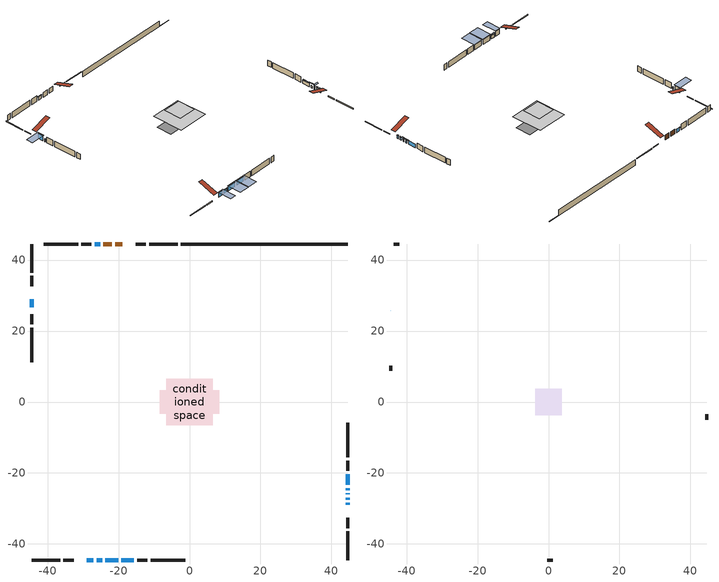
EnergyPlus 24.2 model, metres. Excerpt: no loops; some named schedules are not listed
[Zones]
conditioned space
 floor outside (Floor1 construction): -3.84,-3.84 -3.84,3.84 3.84,3.84 3.84,-3.84 z1.22
 floor adiabatic (AdiabaticFloorConstruction): -6.59,-6.59 -6.59,6.59 6.59,6.59 6.59,-6.59 z1.22
 floor foundation (Slab1 construction): -8.42,-3.32 -8.42,3.32 8.42,3.32 8.42,-3.32 z-1.22
 wall outside (RimJoist1 construction): -3.33,44.54 -11.41,44.54 / -44.54,-44.54 -36.46,-44.54 / -44.54,44.54 -44.54,36.46 / 44.54,-44.54 44.54,-36.46 z1.22:1.52
 wall outside (RimJoist2 construction): -12.34,44.54 -15.17,44.54 / -35.53,-44.54 -32.69,-44.54 / -44.54,35.53 -44.54,32.69 / 44.54,-35.53 44.54,-32.69 z1.22:1.52
 wall outside (AdiabaticWallConstruction 1): -18.94,44.54 -20.96,44.54 / -21.88,44.54 -24.24,44.54 z1.22:3.25
 wall outside (AdiabaticWallConstruction): -44.54,28.92 -44.54,26.69 / -28.92,-44.54 -27.09,-44.54 / -23.71,-44.54 -20.15,-44.54 / -19.22,-44.54 -15.66,-44.54 z1.22:3.33; 44.54,-28.92 44.54,-28.41 / -25.17,44.54 -26.7,44.54 / 44.54,-27.49 44.54,-26.97 / -26.17,-44.54 -24.64,-44.54 / 44.54,-23.38 44.54,-20.32 z1.22:2.69; 44.54,-26.05 44.54,-25.74 z1.22:3; 44.54,-24.81 44.54,-24.3 z1.22:2.19
 wall outside (Wall1 construction): -27.63,44.54 -30.5,44.54 / -14.74,-44.54 -11.87,-44.54 / -44.54,24.74 -44.54,21.87 / 44.54,-19.39 44.54,-16.52 z1.22:3.66
 wall outside (Wall2 construction): -31.43,44.54 -41.15,44.54 / -10.94,-44.54 -1.22,-44.54 / -44.54,20.94 -44.54,11.22 / 44.54,-15.59 44.54,-5.87 z1.22:3.66
 wall foundation (FoundationWall1 construction): -2.4,44.54,-1.22 -2.4,44.54,1.22 39.28,44.54,1.22 39.28,44.54,-1.12 44.54,44.54,-1.12 44.54,44.54,-1.22
 window (WindowConstruction): -44.54,28.92 -44.54,26.69 z1.22:3.33
 window (WindowConstruction 3): 44.54,-28.92 44.54,-28.41 z1.22:2.69
 window (WindowConstruction 4): -25.17,44.54 -26.7,44.54 z1.22:2.69
 window (WindowConstruction 5): 44.54,-27.49 44.54,-26.98 z1.22:2.69
 window (WindowConstruction 6): -28.92,-44.54 -27.09,-44.54 z1.22:3.33
 window (WindowConstruction 7): -26.17,-44.54 -24.64,-44.54 z1.22:2.69
 window (WindowConstruction 1): -23.71,-44.54 -20.15,-44.54 z1.22:3.33
 window (WindowConstruction 10): -19.22,-44.54 -15.67,-44.54 z1.22:3.33
 window (WindowConstruction 8): 44.54,-26.05 44.54,-25.74 z1.22:3
 window (WindowConstruction 9): 44.54,-24.81 44.54,-24.3 z1.22:2.19
 window (WindowConstruction 2): 44.54,-23.37 44.54,-20.32 z1.22:2.69
 door (Door): -18.94,44.54 -20.96,44.54 z1.22:3.25
 door (Door 1): -21.89,44.54 -24.24,44.54 z1.22:3.25
 ceiling adiabatic (AdiabaticFloorConstruction): 6.59,-6.59 6.59,6.59 -6.59,6.59 -6.59,-6.59 z1.22
attic - vented
 floor to conditioned space (Floor2 construction Reversed): -3.72,-3.72 -3.72,3.72 3.72,3.72 3.72,-3.72 z3.66
 wall outside (AdiabaticWallConstruction): -44.54,25.76 -44.54,25.66 z1.22:2.44
 wall outside (Wall3 construction): -42.08,44.54 -43.61,44.54 / -0.29,-44.54 1.24,-44.54 / -44.54,10.29 -44.54,8.76 / 44.54,-4.94 44.54,-3.41 z1.22:3.66
 window (WindowConstruction 11): -44.54,25.76 -44.54,25.67 z1.22:2.44
 roof outside (Roof1 construction): -18.02,44.54,3.66 -18.02,37.28,6.08 -16.1,37.28,6.08 -16.1,44.54,3.66; -29.85,-44.54,3.66 -29.85,-37.28,6.08 -31.76,-37.28,6.08 -31.76,-44.54,3.66; -44.54,29.85,3.66 -37.28,29.85,6.08 -37.28,31.76,6.08 -44.54,31.76,3.66; 44.54,-29.85,3.66 37.28,-29.85,6.08 37.28,-31.76,6.08 44.54,-31.76,3.66
shading: -44.54,26.39 -44.54,29.22 -50.64,29.22 -50.64,26.39 z3.63; 44.54,-28.3 44.54,-29.04 44.84,-29.04 44.84,-28.3 z2.81; -26.79,44.54 -25.08,44.54 -25.08,44.84 -26.79,44.84 z2.78; 44.54,-26.88 44.54,-27.58 44.84,-27.58 44.84,-26.88 z2.78; -26.8,-44.54 -29.22,-44.54 -29.22,-50.64 -26.8,-50.64 z3.63; -24.34,-44.54 -26.46,-44.54 -26.46,-44.84 -24.34,-44.84 z2.99; -19.85,-44.54 -24.01,-44.54 -24.01,-50.64 -19.85,-50.64 z3.63; -15.37,-44.54 -19.52,-44.54 -19.52,-50.64 -15.37,-50.64 z3.63; 44.54,-25.56 44.54,-26.23 46.37,-26.23 46.37,-25.56 z3.18; 44.54,-23.39 44.54,-25.72 44.94,-25.72 44.94,-23.39 z3.1; 44.54,-20.2 44.54,-23.49 44.84,-23.49 44.84,-20.2 z2.81
[Building]
Building 1: Terrain=Suburbs
[Site:Location]
Sault Ste Marie AP_ON: Latitude {deg}=46.49; Longitude {deg}=-84.51; Time Zone {hr}=-5; Elevation {m}=192; Keep Site Location Information=Yes
[Site:GroundTemperature:Shallow]
0.840846, -1.16074, -1.32103, -0.371179, 3.44196, 7.23733, 10.5277, 12.6121, 12.7892, 11.0939, 7.8874, 4.20846
[Site:WaterMainsTemperature]
Calculation Method=Schedule; Temperature Schedule=mains temperature schedule
[Material] Roughness=Rough; Thermal Absorptance=0.9
Name | Thickness {m} | Conductivity {W/m-K} | Density {kg/m3} | Specific Heat {J/kg-K} | Solar Absorptance | Visible Absorptance
asphalt or fiberglass shingles | 0.00635 | 0.162714 | 1121.4 | 1465.45 | 0.95 | 0.95
ceiling loosefill ins | 0.169333 | 0.0480833 | 16.02 | 1046.75 | 0.7 | 0.7
ceiling stud and cavity | 0.1397 | 0.881493 | 65.682 | 1177.47 | 0.7 | 0.7
concrete 4.0 in. | 0.1016 | 1.803125 | 2242.8 | 837.4 | 0.7 | 0.7
concrete 8.0 in. | 0.2032 | 1.803125 | 2242.8 | 837.4 | 0.7 | 0.7
door material | 0.04445 | 0.053851 | 512.64 | 1214.23 | 0.7 | 0.7
exterior vertical ins | 0.0220378 | 0.029427 | 32.04 | 1214.23 | 0.7 | 0.7
floor covering | 0.0127 | 0.0433444 | 54.468 | 1339.84 | 0.6 | 0.6
floor rigid ins; rim joist rigid ins | 0.051816 | 0.029427 | 32.04 | 1214.23 | 0.7 | 0.7
floor rigid ins 1; wall rigid ins | 0.512978 | 0.029427 | 32.04 | 1214.23 | 0.7 | 0.7
floor stud and cavity | 0.1397 | 0.103009 | 92.3553 | 1139.71 | 0.7 | 0.7
floor stud and cavity 1 | 0.1397 | 1.75129 | 37.0049 | 1207.88 | 0.7 | 0.7
furniture material conditioned space 1 | 0.1524 | 0.115458 | 640.8 | 1214.23 | 0.6 | 0.6
gypsum board | 0.0127 | 0.160291 | 801 | 837.4 | 0.6 | 0.6
gypsum board 1 | 0.0127 | 0.160291 | 801 | 837.4 | 0.7 | 0.7
osb sheathing 0.5 in. | 0.0127 | 0.115458 | 512.64 | 1214.23 | 0.7 | 0.7
osb sheathing 0.75 in. | 0.01905 | 0.115458 | 512.64 | 1214.23 | 0.7 | 0.7
osb sheathing 2.0 in. | 0.0508 | 0.115458 | 512.64 | 1214.23 | 0.7 | 0.7
rim joist stud and cavity | 0.0508 | 0.275866 | 125.044 | 1163.47 | 0.6 | 0.6
rim joist stud and cavity 1 | 0.0508 | 0.0316484 | 125.044 | 1163.47 | 0.6 | 0.6
wall stud and cavity | 0.1397 | 0.100175 | 139.0536 | 1170.24 | 0.7 | 0.7
wall stud and cavity 1 | 0.1397 | 0.080875 | 139.0536 | 1170.24 | 0.7 | 0.7
wall stud and cavity 2 | 0.0889 | 6.1454 | 50.32683 | 1063.81 | 0.6 | 0.6
wall stud and cavity 3 | 0.0889 | 0.380278 | 52.3479 | 1209.89 | 0.7 | 0.7
wall stud and cavity 4 | 0.0889 | 0.391764 | 83.0341 | 1211.67 | 0.7 | 0.7
wood siding | 0.0254 | 0.102417 | 544.68 | 1172.36 | 0.84 | 0.84
wood siding 1 | 0.00254 | 0.102417 | 544.68 | 1172.36 | 0.84 | 0.84
wood siding 2; wood siding 3; wood siding 4 | 0.0254 | 0.102417 | 544.68 | 1172.36 | 0.7 | 0.7
[WindowMaterial:SimpleGlazingSystem]
Name | U-Factor {W/m2-K} | Solar Heat Gain Coefficient
WindowMaterial | 2.51933 | 0.57
WindowMaterial 1 | 2.455735 | 0.6
WindowMaterial 2 | 2.665821 | 0.48
WindowMaterial 3 | 2.86342 | 0.61
WindowMaterial 4 | 2.2712 | 0.57
WindowMaterial 5 | 2.54431 | 0.56
WindowMaterial 6 | 3.000823 | 0.34
WindowMaterial 7 | 2.64141 | 0.55
WindowMaterial 8 | 3.22056 | 0.34
[Construction]
AdiabaticFloorConstruction: floor stud and cavity 1, floor rigid ins 1, osb sheathing 0.75 in., floor covering
AdiabaticWallConstruction: wood siding 3, wall rigid ins, wall stud and cavity 3, gypsum board
AdiabaticWallConstruction 1: wood siding 4, wall rigid ins, wall stud and cavity 3, gypsum board
Door; Door 1: door material
Floor1 construction: floor stud and cavity, floor rigid ins, osb sheathing 0.75 in., floor covering
Floor2 construction Reversed: gypsum board, ceiling stud and cavity, ceiling loosefill ins
FoundationWall1 construction: concrete 8.0 in., gypsum board 1
furniture construction conditioned space 1: furniture material conditioned space 1
PartitionWallConstruction: gypsum board, wall stud and cavity 4, gypsum board
RimJoist1 construction: wood siding 2, rim joist rigid ins, osb sheathing 2.0 in., rim joist stud and cavity
RimJoist2 construction: wood siding 2, osb sheathing 2.0 in., rim joist stud and cavity 1
Roof1 construction: asphalt or fiberglass shingles
Slab1 construction: concrete 4.0 in.
Wall1 construction: wood siding, osb sheathing 0.5 in., wall stud and cavity, gypsum board
Wall2 construction: wood siding, osb sheathing 0.5 in., wall stud and cavity 1, gypsum board
Wall3 construction: wood siding 1, wall stud and cavity 2
WindowConstruction: WindowMaterial
WindowConstruction 1; WindowConstruction 10: WindowMaterial 1
WindowConstruction 11: WindowMaterial 8
WindowConstruction 2; WindowConstruction 4; WindowConstruction 7: WindowMaterial 2
WindowConstruction 3: WindowMaterial 3
WindowConstruction 5: WindowMaterial 4
WindowConstruction 6: WindowMaterial 5
WindowConstruction 8: WindowMaterial 6
WindowConstruction 9: WindowMaterial 7
[Zone] Multiplier=1; Part of Total Floor Area=Yes
Name | Volume {m3}
attic - vented | 21.7916
conditioned space | 732.3
[Space]
Name | Zone | Volume {m3}
attic - vented 1 | attic - vented | 21.7916
conditioned space 1 | conditioned space | 732.3
[ZoneInfiltration:EffectiveLeakageArea]
infil attic - vented 1: Zone or Space=attic - vented 1; Schedule=Always On Discrete; Effective Air Leakage Area {cm2}=2183.61; Stack Coefficient=0.000337887; Wind Coefficient=1.24196e-05
[ZoneMixing]
whole house fan mix: Zone or Space=attic - vented; Schedule=Always On Continuous; Design Flow Rate Calculation Method=Flow/Zone; Design Flow Rate {m3/s}=0; Source Zone or Space=conditioned space
[SurfaceProperty:ExposedFoundationPerimeter]
Slab1: Exposed Perimeter Calculation Method=TotalExposedPerimeter; Total Exposed Perimeter {m}=46.939
[InternalMass] Zone or ZoneList=conditioned space; Space or SpaceList=conditioned space 1
Name | Construction | Surface Area {m2}
furniture mass conditioned space 1 | furniture construction conditioned space 1 | 137.644
partition wall mass | PartitionWallConstruction | 344.11
[Lights]
interior lighting: Zone or ZoneList or Space or SpaceList=conditioned space 1; Schedule=interior lighting schedule; Design Level Calculation Method=LightingLevel; Lighting Level {W}=343.2; Return Air Fraction=0; Fraction Radiant=0.6; Fraction Visible=0.2; Fraction Replaceable=1
[People]
occupants: Zone or ZoneList or Space or SpaceList=conditioned space 1; Number of People Schedule=occupants schedule; Number of People Calculation Method=People; Number of People=3; Fraction Radiant=0.314171; Sensible Heat Fraction=0.56303; Activity Level Schedule=occupants activity schedule; Carbon Dioxide Generation Rate {m3/s-W}=0; Enable ASHRAE 55 Comfort Warnings=No; Mean Radiant Temperature Calculation Type=EnclosureAveraged
[ElectricEquipment] Zone or ZoneList or Space or SpaceList=conditioned space 1; Design Level Calculation Method=EquipmentLevel
Name | Schedule | Design Level {W} | Fraction Latent | Fraction Radiant | Fraction Lost
clothes dryer | clothes dryer schedule | 140.772 | 0.015 | 0.081 | 0.85
clothes washer | clothes washer schedule | 32.1985 | 0.03 | 0.162 | 0.7
cooking range | cooking range schedule | 215.147 | 0.08 | 0.432 | 0.2
dishwasher | dishwasher schedule | 66.8632 | 0.3 | 0.18 | 0.4
fridge | fridge schedule | 72.9452 | 0 | 0.6 | 0
mech vent bath fan 0 | mech vent bath fan 0 schedule | 50.2 | 0 | 0 | 1
mech vent bath fan 1 | mech vent bath fan 1 schedule | 50.2 | 0 | 0 | 1
mech vent house fan | mech vent house fan schedule | 0 | 0 | 0 | 1
mech vent house fan cfis | mech vent house fan cfis schedule | 0 | 0 | 0 | 0
misc plug loads | misc plug loads schedule | 494.7 | 0.045 | 0.513 | 0.1
whole house fan | Always On Discrete | 0 | 0 | 0 | 1
[OtherEquipment] Zone or ZoneList or Space or SpaceList=conditioned space 1; Design Level Calculation Method=EquipmentLevel
Name | Fuel Type | Schedule | Design Level {W} | Fraction Latent | Fraction Radiant | Fraction Lost
clothes dryer 1 | Electricity | clothes dryer schedule | 0 | 0.015 | 0.081 | 0.85
cooking range 1 | Electricity | cooking range schedule | 0 | 0.08 | 0.432 | 0.2
general water use latent | None | general water use schedule | 62.594 | 1 | 0 | 0
general water use sensible | None | general water use schedule | -61.6891 | 0 | 0.6 | 0
mech vent house fan latent load | None | Always On Discrete | 0 | 1 | 0 | 0
mech vent house fan sensible load | None | Always On Discrete | 0 | 0 | 0 | 0
water heater energy adjustment1 | NaturalGas | Always On Discrete | 0.01 | 0 | 0 | 1
[ZoneInfiltration:DesignFlowRate] Zone or ZoneList or Space or SpaceList=conditioned space 1; Schedule=Always On Discrete; Design Flow Rate Calculation Method=Flow/Zone; Design Flow Rate {m3/s}=0
infil flow; natural vent flow; whole house fan flow
[AvailabilityManager:Scheduled]
central ac and furnace airloop Availability Manager: Schedule=Always On Discrete
[Foundation:Kiva]
Foundation Kiva 1: Initial Indoor Air Temperature {C}=21.1111; Wall Height Above Grade {m}=1.21999; Wall Depth Below Slab {m}=0.2032; Custom Block Material Name 1=exterior vertical ins; Custom Block Depth 1 {m}=2.43998; Custom Block X Position 1 {m}=0.2159; Custom Block Z Position 1 {m}=0
[Foundation:Kiva:Settings]
Soil Conductivity {W/m-K}=0.849921; Soil Density {kg/m3}=1842.3; Soil Specific Heat {J/kg-K}=418.7; Ground Solar Absorptivity=0.9; Ground Thermal Absorptivity=0.9; Ground Surface Roughness {m}=0.03; Far-Field Width {m}=40; Deep-Ground Boundary Condition=ZeroFlux; Deep-Ground Depth {m}=40; Minimum Cell Dimension {m}=0.2; Maximum Cell Growth Coefficient=3; Simulation Timestep=Timestep
[Exterior:Lights]
exterior lighting: Schedule=exterior lighting schedule; Design Level {W}=75.6
[EnergyManagementSystem:GlobalVariable]
central_ac_and_furnace_airloop_Fan_RTF
infil_program_Qfan
infil_program_Qinf
natural_vent_program_Qnv
natural_vent_program_Qwhf
[EnergyManagementSystem:Sensor]
Name | Output:Variable or Output:Meter Index Key | Output:Variable or Output:Meter
airflow_gain | infil flow | Infiltration Sensible Heat Gain Energy
airflow_gain_1 | natural vent flow | Infiltration Sensible Heat Gain Energy
airflow_gain_2 | whole house fan flow | Infiltration Sensible Heat Gain Energy
airflow_loss | infil flow | Infiltration Sensible Heat Loss Energy
airflow_loss_1 | natural vent flow | Infiltration Sensible Heat Loss Energy
airflow_loss_2 | whole house fan flow | Infiltration Sensible Heat Loss Energy
clg_load_cond |  | Cooling:EnergyTransfer:Zone:CONDITIONED SPACE
clg_sp_s; clg_sp_s_1 | cooling setpoint | Schedule Value
clothes_dryer_exhaust_0_sch_s | clothes dryer exhaust 0 schedule | Schedule Value
cool_season | cooling season schedule | Schedule Value
htg_load_cond |  | Heating:EnergyTransfer:Zone:CONDITIONED SPACE
htg_sp_s; htg_sp_s_1 | heating setpoint | Schedule Value
ig_ee_conv | clothes dryer | Electric Equipment Convective Heating Energy
ig_ee_conv_2 | cooking range | Electric Equipment Convective Heating Energy
ig_ee_conv_4 | fridge | Electric Equipment Convective Heating Energy
ig_ee_conv_5 | misc plug loads | Electric Equipment Convective Heating Energy
ig_ee_conv_6 | whole house fan | Electric Equipment Convective Heating Energy
ig_ee_rad | clothes dryer | Electric Equipment Radiant Heating Energy
ig_ee_rad_2 | cooking range | Electric Equipment Radiant Heating Energy
ig_ee_rad_4 | fridge | Electric Equipment Radiant Heating Energy
ig_ee_rad_5 | misc plug loads | Electric Equipment Radiant Heating Energy
ig_ee_rad_6 | whole house fan | Electric Equipment Radiant Heating Energy
ig_lgt_conv | interior lighting | Lights Convective Heating Energy
ig_lgt_rad | interior lighting | Lights Radiant Heating Energy
ig_lgt_vis | interior lighting | Lights Visible Radiation Heating Energy
ig_oe_conv | clothes dryer 1 | Other Equipment Convective Heating Energy
ig_oe_conv_1 | cooking range 1 | Other Equipment Convective Heating Energy
ig_oe_conv_2 | general water use latent | Other Equipment Convective Heating Energy
ig_oe_conv_3 | general water use sensible | Other Equipment Convective Heating Energy
ig_oe_conv_4 | water heater energy adjustment1 | Other Equipment Convective Heating Energy
ig_oe_rad | clothes dryer 1 | Other Equipment Radiant Heating Energy
ig_oe_rad_1 | cooking range 1 | Other Equipment Radiant Heating Energy
ig_oe_rad_2 | general water use latent | Other Equipment Radiant Heating Energy
ig_oe_rad_3 | general water use sensible | Other Equipment Radiant Heating Energy
ig_oe_rad_4 | water heater energy adjustment1 | Other Equipment Radiant Heating Energy
ig_ppl_conv | occupants | People Convective Heating Energy
ig_ppl_rad | occupants | People Radiant Heating Energy
im_conv | furniture mass conditioned space 1 | Surface Inside Face Convection Heat Gain Energy
im_conv_1 | partition wall mass | Surface Inside Face Convection Heat Gain Energy
im_ig | furniture mass conditioned space 1 | Surface Inside Face Internal Gains Radiation Heat Gain Energy
im_ig_1 | partition wall mass | Surface Inside Face Internal Gains Radiation Heat Gain Energy
im_lgt | furniture mass conditioned space 1 | Surface Inside Face Lights Radiation Heat Gain Energy
im_lgt_1 | partition wall mass | Surface Inside Face Lights Radiation Heat Gain Energy
im_sol | furniture mass conditioned space 1 | Surface Inside Face Solar Radiation Heat Gain Energy
im_sol_1 | partition wall mass | Surface Inside Face Solar Radiation Heat Gain Energy
im_surf | furniture mass conditioned space 1 | Surface Inside Face Net Surface Thermal Radiation Heat Gain Energy
im_surf_1 | partition wall mass | Surface Inside Face Net Surface Thermal Radiation Heat Gain Energy
mech_vent_bath_fan_0_sch_s | mech vent bath fan 0 schedule | Schedule Value
mech_vent_bath_fan_1_sch_s | mech vent bath fan 1 schedule | Schedule Value
mv_conv | mech vent bath fan 0 | Electric Equipment Convective Heating Energy
mv_conv_1 | mech vent bath fan 1 | Electric Equipment Convective Heating Energy
mv_conv_2 | mech vent house fan | Electric Equipment Convective Heating Energy
mv_conv_3 | mech vent house fan cfis | Electric Equipment Convective Heating Energy
mv_conv_4 | mech vent house fan latent load | Other Equipment Convective Heating Energy
mv_conv_5 | mech vent house fan sensible load | Other Equipment Convective Heating Energy
mv_rad | mech vent bath fan 0 | Electric Equipment Radiant Heating Energy
mv_rad_1 | mech vent bath fan 1 | Electric Equipment Radiant Heating Energy
mv_rad_2 | mech vent house fan | Electric Equipment Radiant Heating Energy
mv_rad_3 | mech vent house fan cfis | Electric Equipment Radiant Heating Energy
mv_rad_4 | mech vent house fan latent load | Other Equipment Radiant Heating Energy
mv_rad_5 | mech vent house fan sensible load | Other Equipment Radiant Heating Energy
natural_vent_s | natural vent schedule | Schedule Value
out_pb_s |  | Site Outdoor Air Barometric Pressure
out_wt_s |  | Site Outdoor Air Humidity Ratio
site_vw_s |  | Site Wind Speed
ss_back_out | Window1 | Surface Window Shortwave from Zone Back Out Window Heat Transfer Rate
ss_back_out_1 | Window12 | Surface Window Shortwave from Zone Back Out Window Heat Transfer Rate
ss_back_out_10 | Window6 | Surface Window Shortwave from Zone Back Out Window Heat Transfer Rate
ss_back_out_2 | Window13 | Surface Window Shortwave from Zone Back Out Window Heat Transfer Rate
ss_back_out_3 | Window16 | Surface Window Shortwave from Zone Back Out Window Heat Transfer Rate
ss_back_out_4 | Window17 | Surface Window Shortwave from Zone Back Out Window Heat Transfer Rate
ss_back_out_5 | Window18 | Surface Window Shortwave from Zone Back Out Window Heat Transfer Rate
ss_back_out_6 | Window2 | Surface Window Shortwave from Zone Back Out Window Heat Transfer Rate
ss_back_out_7 | Window22 | Surface Window Shortwave from Zone Back Out Window Heat Transfer Rate
ss_back_out_8 | Window3 | Surface Window Shortwave from Zone Back Out Window Heat Transfer Rate
ss_back_out_9 | Window5 | Surface Window Shortwave from Zone Back Out Window Heat Transfer Rate
ss_conv | Door1 | Surface Inside Face Convection Heat Gain Energy
ss_conv_1 | Door3 | Surface Inside Face Convection Heat Gain Energy
ss_conv_10 | Window3 | Surface Inside Face Convection Heat Gain Energy
ss_conv_11 | Window5 | Surface Inside Face Convection Heat Gain Energy
ss_conv_12 | Window6 | Surface Inside Face Convection Heat Gain Energy
ss_conv_2 | Window1 | Surface Inside Face Convection Heat Gain Energy
ss_conv_3 | Window12 | Surface Inside Face Convection Heat Gain Energy
ss_conv_4 | Window13 | Surface Inside Face Convection Heat Gain Energy
ss_conv_5 | Window16 | Surface Inside Face Convection Heat Gain Energy
ss_conv_6 | Window17 | Surface Inside Face Convection Heat Gain Energy
ss_conv_7 | Window18 | Surface Inside Face Convection Heat Gain Energy
ss_conv_8 | Window2 | Surface Inside Face Convection Heat Gain Energy
ss_conv_9 | Window22 | Surface Inside Face Convection Heat Gain Energy
ss_ig | Door1 | Surface Inside Face Internal Gains Radiation Heat Gain Energy
ss_ig_1 | Door3 | Surface Inside Face Internal Gains Radiation Heat Gain Energy
ss_ig_10 | Window3 | Surface Inside Face Internal Gains Radiation Heat Gain Energy
ss_ig_11 | Window5 | Surface Inside Face Internal Gains Radiation Heat Gain Energy
ss_ig_12 | Window6 | Surface Inside Face Internal Gains Radiation Heat Gain Energy
ss_ig_2 | Window1 | Surface Inside Face Internal Gains Radiation Heat Gain Energy
ss_ig_3 | Window12 | Surface Inside Face Internal Gains Radiation Heat Gain Energy
ss_ig_4 | Window13 | Surface Inside Face Internal Gains Radiation Heat Gain Energy
ss_ig_5 | Window16 | Surface Inside Face Internal Gains Radiation Heat Gain Energy
ss_ig_6 | Window17 | Surface Inside Face Internal Gains Radiation Heat Gain Energy
ss_ig_7 | Window18 | Surface Inside Face Internal Gains Radiation Heat Gain Energy
ss_ig_8 | Window2 | Surface Inside Face Internal Gains Radiation Heat Gain Energy
ss_ig_9 | Window22 | Surface Inside Face Internal Gains Radiation Heat Gain Energy
ss_lgt | Door1 | Surface Inside Face Lights Radiation Heat Gain Energy
ss_lgt_1 | Door3 | Surface Inside Face Lights Radiation Heat Gain Energy
ss_sol | Door1 | Surface Inside Face Solar Radiation Heat Gain Energy
ss_sol_1 | Door3 | Surface Inside Face Solar Radiation Heat Gain Energy
ss_surf | Door1 | Surface Inside Face Net Surface Thermal Radiation Heat Gain Energy
ss_surf_1 | Door3 | Surface Inside Face Net Surface Thermal Radiation Heat Gain Energy
ss_surf_10 | Window3 | Surface Inside Face Net Surface Thermal Radiation Heat Gain Energy
ss_surf_11 | Window5 | Surface Inside Face Net Surface Thermal Radiation Heat Gain Energy
ss_surf_12 | Window6 | Surface Inside Face Net Surface Thermal Radiation Heat Gain Energy
ss_surf_2 | Window1 | Surface Inside Face Net Surface Thermal Radiation Heat Gain Energy
ss_surf_3 | Window12 | Surface Inside Face Net Surface Thermal Radiation Heat Gain Energy
ss_surf_4 | Window13 | Surface Inside Face Net Surface Thermal Radiation Heat Gain Energy
ss_surf_5 | Window16 | Surface Inside Face Net Surface Thermal Radiation Heat Gain Energy
ss_surf_6 | Window17 | Surface Inside Face Net Surface Thermal Radiation Heat Gain Energy
ss_surf_7 | Window18 | Surface Inside Face Net Surface Thermal Radiation Heat Gain Energy
ss_surf_8 | Window2 | Surface Inside Face Net Surface Thermal Radiation Heat Gain Energy
ss_surf_9 | Window22 | Surface Inside Face Net Surface Thermal Radiation Heat Gain Energy
ss_trans_in | Window1 | Surface Window Transmitted Solar Radiation Rate
ss_trans_in_1 | Window12 | Surface Window Transmitted Solar Radiation Rate
ss_trans_in_10 | Window6 | Surface Window Transmitted Solar Radiation Rate
ss_trans_in_2 | Window13 | Surface Window Transmitted Solar Radiation Rate
ss_trans_in_3 | Window16 | Surface Window Transmitted Solar Radiation Rate
ss_trans_in_4 | Window17 | Surface Window Transmitted Solar Radiation Rate
ss_trans_in_5 | Window18 | Surface Window Transmitted Solar Radiation Rate
ss_trans_in_6 | Window2 | Surface Window Transmitted Solar Radiation Rate
ss_trans_in_7 | Window22 | Surface Window Transmitted Solar Radiation Rate
ss_trans_in_8 | Window3 | Surface Window Transmitted Solar Radiation Rate
ss_trans_in_9 | Window5 | Surface Window Transmitted Solar Radiation Rate
ss_trans_out | Window1 | Surface Inside Face Initial Transmitted Diffuse Transmitted Out Window Solar Radiation Rate
ss_trans_out_1 | Window12 | Surface Inside Face Initial Transmitted Diffuse Transmitted Out Window Solar Radiation Rate
ss_trans_out_10 | Window6 | Surface Inside Face Initial Transmitted Diffuse Transmitted Out Window Solar Radiation Rate
ss_trans_out_2 | Window13 | Surface Inside Face Initial Transmitted Diffuse Transmitted Out Window Solar Radiation Rate
ss_trans_out_3 | Window16 | Surface Inside Face Initial Transmitted Diffuse Transmitted Out Window Solar Radiation Rate
ss_trans_out_4 | Window17 | Surface Inside Face Initial Transmitted Diffuse Transmitted Out Window Solar Radiation Rate
ss_trans_out_5 | Window18 | Surface Inside Face Initial Transmitted Diffuse Transmitted Out Window Solar Radiation Rate
ss_trans_out_6 | Window2 | Surface Inside Face Initial Transmitted Diffuse Transmitted Out Window Solar Radiation Rate
ss_trans_out_7 | Window22 | Surface Inside Face Initial Transmitted Diffuse Transmitted Out Window Solar Radiation Rate
ss_trans_out_8 | Window3 | Surface Inside Face Initial Transmitted Diffuse Transmitted Out Window Solar Radiation Rate
